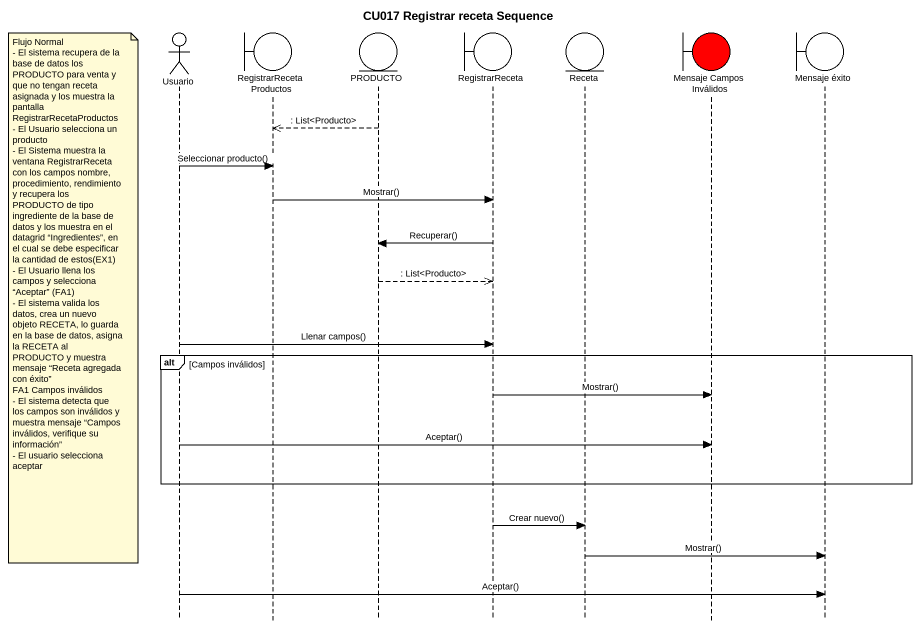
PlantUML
@startuml
title CU017 Registrar receta Sequence
hide footbox
actor Usuario
boundary RegistrarRecetaProductos
entity PRODUCTO
boundary RegistrarReceta
entity Receta
boundary "Mensaje Campos Inválidos" as Mensaje_Campos_Inválidos #FF0000
boundary "Mensaje éxito" as Mensaje_éxito

PRODUCTO -->> RegistrarRecetaProductos : : List<Producto>
Usuario -> RegistrarRecetaProductos : Seleccionar producto()
RegistrarRecetaProductos -> RegistrarReceta : Mostrar()
RegistrarReceta -> PRODUCTO : Recuperar()
PRODUCTO -->> RegistrarReceta : : List<Producto>
note left of Usuario
  Flujo Normal
  - El sistema recupera de la base de datos los PRODUCTO para venta y que no tengan receta asignada y los muestra la pantalla RegistrarRecetaProductos
  - El Usuario selecciona un producto
  - El Sistema muestra la ventana RegistrarReceta con los campos nombre, procedimiento, rendimiento y recupera los PRODUCTO de tipo ingrediente de la base de datos y los muestra en el datagrid “Ingredientes”, en el cual se debe especificar la cantidad de estos(EX1)
  - El Usuario llena los campos y selecciona “Aceptar” (FA1)
  - El sistema valida los datos, crea un nuevo objeto RECETA, lo guarda en la base de datos, asigna la RECETA al PRODUCTO y muestra mensaje “Receta agregada con éxito”
  FA1 Campos inválidos
  - El sistema detecta que los campos son inválidos y muestra mensaje “Campos inválidos, verifique su información”
  - El usuario selecciona aceptar
end note
Usuario -> RegistrarReceta : Llenar campos()
alt Campos inválidos
  RegistrarReceta -> Mensaje_Campos_Inválidos : Mostrar()
  Usuario -> Mensaje_Campos_Inválidos : Aceptar()
end
RegistrarReceta -> Receta : Crear nuevo()
Receta -> Mensaje_éxito : Mostrar()
Usuario -> Mensaje_éxito : Aceptar()
@enduml
